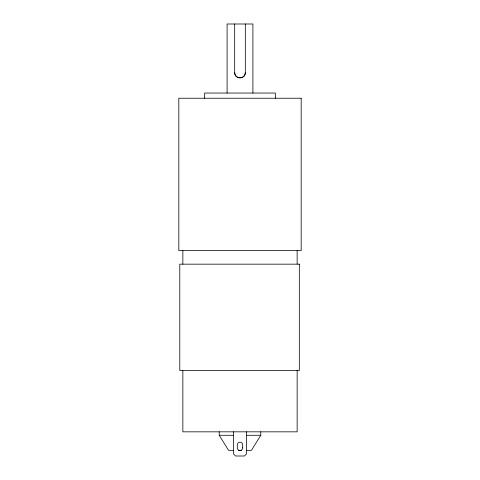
<?xml version="1.0" encoding="UTF-8"?>
<svg xmlns="http://www.w3.org/2000/svg" width="480" height="480" viewBox="0 0 480 480"><rect width="100%" height="100%" fill="white"/><g stroke="black" fill="none" stroke-linecap="round" stroke-linejoin="round"><path stroke-width="0.72" d="M245.316 24L245.316 72.612C245.574 79.446 234.426 79.446 234.684 72.612L234.684 24M260.784 431.832L260.784 435.282L251.424 450.336L246.3 450.336M219.216 431.832L219.216 435.282L233.19 435.282M246.81 435.282L260.784 435.282M233.7 450.336L228.576 450.336L219.216 435.282M238.524 450.336L241.476 450.336M297.144 250.566L297.144 264.048M297.144 370.41L297.144 431.832L182.856 431.832L182.856 370.512M275.358 98.232L275.358 93.054L204.642 93.054L204.642 98.232M252.912 93.054L252.912 24L227.088 24L227.088 93.054M246.492 431.832L246.492 453.93L244.422 456L235.578 456L233.508 453.93L233.508 431.832M182.856 250.566L182.856 264.168M245.316 72.612A5.316 5.316 0 0 1 240 77.928A5.316 5.316 0 0 1 234.684 72.612M301.182 98.232L178.818 98.232L178.818 250.566L301.182 250.566L301.182 98.232M299.316 264.168L179.784 264.168L179.784 370.512L299.316 370.512L299.316 264.168M242.694 447.78L242.694 444.882A2.694 2.694 0 0 0 240 442.188A2.694 2.694 0 0 0 237.306 444.882L237.306 447.78A2.694 2.694 0 0 0 240 450.474A2.694 2.694 0 0 0 242.694 447.78"/></g></svg>
